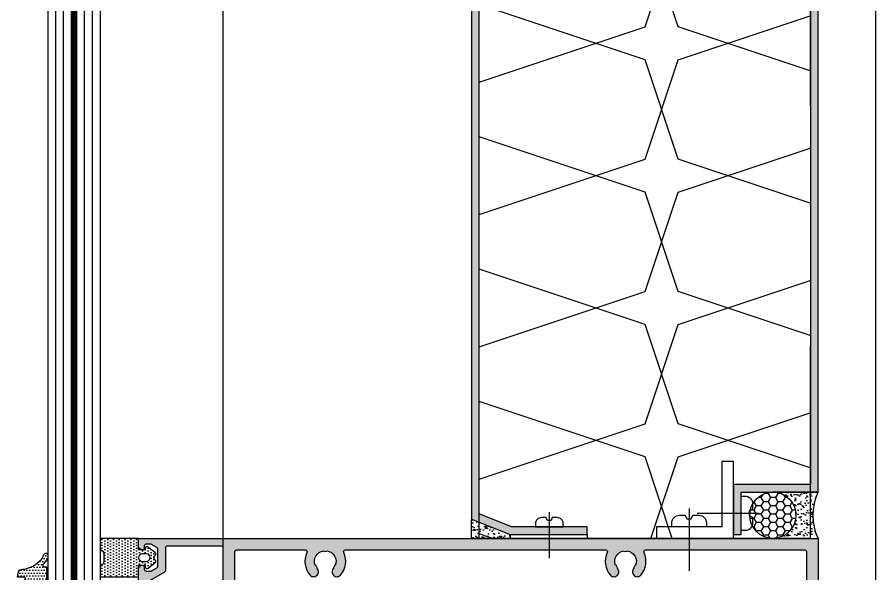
# Model space of a CAD drawing. Header units: millimetres. Extents: x 12351878 to 12381578, y 696206 to 738256.
# Drawn here: x 12356776.5 to 12356999.5, y 727669.6 to 727814.2 of the extents above; entities that cross this region are included whole.
import ezdxf

# ---------------------------------------------------------------- set-up
doc = ezdxf.new("R2010")
doc.units = ezdxf.units.MM
doc.header["$LTSCALE"] = 1000
doc.linetypes.add('CENTER2', pattern=[28.575000000000003, 19.05, -3.175, 3.175, -3.175])
doc.linetypes.add('HIDDEN', pattern=[0.125, 0.0625, -0.0625])
for name, color, linetype in [('ALUM', 1, 'Continuous'), ('ALUM-V', 11, 'Continuous'), ('ELASTOMER', 6, 'Continuous'), ('ELASTOMER-V', 241, 'Continuous'), ('ELASTROMER-V', 241, 'Continuous'), ('EXTRUSION-V', 141, 'Continuous'), ('EXTRUSION1', 4, 'Continuous'), ('EXTRUSION2', 133, 'Continuous'), ('FASTENER', 191, 'Continuous'), ('GLASS', 1, 'Continuous'), ('GLASS-V', 11, 'Continuous'), ('INSUL', 8, 'HIDDEN'), ('SFC-ELASTOMER', 6, 'Continuous'), ('SFC-ELASTOMER-V', 241, 'Continuous'), ('SILICONE', 8, 'Continuous'), ('SYMBOL', 7, 'Continuous'), ('型材断面填充', 254, 'Continuous'), ('铝板断面填充', 14, 'Continuous')]:
    doc.layers.add(name, color=color, linetype=linetype)

# ---------------------------------------------------------------- blocks, each defined once
blk = doc.blocks.new('20211011-LC12')
at = {"layer": '型材断面填充', "linetype": 'ByBlock'}
h = blk.add_hatch(color=256, dxfattribs=at)
edge = h.paths.add_edge_path(flags=16)
edge.add_arc((44.99995046646291, 47.49991090742333), 0.5, 0, 90)
edge.add_line((44.99995046646291, 47.99991090742333), (30.99997148096008, 47.99991090742697))
edge.add_arc((30.99997148096008, 47.49991090742697), 0.5, 90, 180)
edge.add_line((30.49997148096008, 47.49991090742697), (30.49997148096008, 41.62942495593961))
edge.add_arc((29.99997148096001, 41.62942495593948), 0.5000000000000746, -60.25511870231918, 1.4722445484949276e-11, ccw=False)
edge.add_line((30.24804095014406, 41.19530338488039), (25.75187692749023, 38.62606680043245))
edge.add_arc((25.99994639667428, 38.19194522937336), 0.5000000000000722, 119.7448812976808, 180.0000000000147)
edge.add_line((25.4999463966742, 38.19194522937323), (25.4999463966742, 11.49991367585972))
edge.add_arc((25.9999463966742, 11.49991367585972), 0.5, 180, 270)
edge.add_line((25.9999463966742, 10.99991367585972), (44.99995046646291, 10.99991367585608))
edge.add_arc((44.99995046646291, 11.49991367585608), 0.5, 270, 360)
edge.add_line((45.49995046646291, 11.49991367585608), (45.49995046646291, 47.49991090742333))
edge = h.paths.add_edge_path(flags=16)
edge.add_arc((149.9999677274575, 43.99991090404912), 5.299999999982185, 154.4667710054802, 222.0225913319794)
edge.add_arc((146.9912999442908, 41.28874544056831), 1.250000000002372, 222.0225913320076, 330.0000000004409)
edge.add_arc((146.991299944308, 41.28874544058336), 1.249999999995031, 329.9999999994492, 402.0225913369761)
edge.add_arc((149.9999677272222, 43.99991090431489), 2.799999999964994, 218.5196242606471, 222.022591337007, ccw=False)
edge.add_line((147.8092620219977, 42.25611948533697), (147.9266212562216, 42.34953688277528))
edge.add_arc((149.999967727414, 43.99991090412306), 2.649999999989757, 201.4803757469475, 218.5196242551437, ccw=False)
edge.add_line((147.5340286636201, 43.02952719980749), (147.3944472071889, 42.97459982031796))
edge.add_arc((149.9999677274535, 43.99991090408348), 2.80000000000218, 98.51962425415968, 201.4803757459716, ccw=False)
edge.add_line((149.5851529126376, 46.76901340659606), (149.6073751348558, 46.62066862966822))
edge.add_arc((149.9999677274518, 43.99991090408002), 2.649999999998381, 81.48037574577779, 98.51962425422221, ccw=False)
edge.add_line((150.3925603200478, 46.62066862966822), (150.414782542266, 46.76901340658151))
edge.add_arc((149.9999677274758, 43.99991090408665), 2.799999999980847, -21.480375745893127, 81.48037574630712, ccw=False)
edge.add_line((152.605488247722, 42.97459982033251), (152.4659067912726, 43.02952719981113))
edge.add_arc((149.9999677274848, 43.99991090407001), 2.649999999963366, 321.4803757458682, 338.51962425414524, ccw=False)
edge.add_line((152.0733141986857, 42.34953688277528), (152.1906734329095, 42.25611948533697))
edge.add_arc((149.9999677274761, 43.99991090407291), 2.7999999999778, 317.9774086670887, 321.4803757458903, ccw=False)
edge.add_arc((153.0086355105848, 41.28874544055471), 1.2499999999839, 137.9774086670813, 209.9999999993286)
edge.add_arc((153.0086355105922, 41.28874544059364), 1.250000000009841, 210.0000000007027, 317.9774086799817)
edge.add_arc((149.9999677273191, 43.99991090303279), 5.299999999371392, 317.9774086799838, 385.533228998954)
edge.add_arc((155.2335133676093, 46.49991090777562), 0.5000000000005931, 89.99999999995771, 205.5332289990933, ccw=False)
edge.add_line((155.2335133676097, 46.99991090777621), (196.4999677271699, 46.99991090777621))
edge.add_arc((196.4999677271699, 46.49991090777621), 0.5, 0, 90, ccw=False)
edge.add_line((196.9999677271699, 46.49991090777621), (196.9999677271699, -46.50008909222379))
edge.add_arc((196.4999677271699, -46.50008909222379), 0.5, -90, 0, ccw=False)
edge.add_line((196.4999677271699, -47.00008909222379), (155.2335133676133, -47.00008909222379))
edge.add_arc((155.2335133676145, -46.50008909222562), 0.4999999999981668, 154.4667710009284, 269.9999999998665, ccw=False)
edge.add_arc((149.9999677273338, -44.00008908745983), 5.299999999375096, 334.4667710007754, 402.0225913199459)
edge.add_arc((153.0086355106098, -41.2889236250227), 1.250000000012796, 42.0225913198766, 149.9999999990069)
edge.add_arc((153.0086355106102, -41.28892362497651), 1.249999999990001, 150.000000000849, 222.0225913322366)
edge.add_arc((149.9999677274278, -44.00008908850176), 2.800000000031143, 38.51962425341719, 42.02259133231382, ccw=False)
edge.add_line((152.1906734329241, -42.25629766975908), (152.0733141987039, -42.34971506719739))
edge.add_arc((149.9999677274898, -44.00008908849453), 2.64999999997516, 21.48037574572578, 38.5196242539954, ccw=False)
edge.add_line((152.4659067912908, -43.02970538423688), (152.6054882477438, -42.97477800475463))
edge.add_arc((149.9999677274895, -44.00008908850669), 2.799999999987707, -81.48037574615881, 21.480375745792287, ccw=False)
edge.add_line((150.4147825422879, -46.76919159100726), (150.392560320066, -46.62084681409397))
edge.add_arc((149.99996772747, -44.00008908851306), 2.649999999991179, 261.4803757457545, 278.51962425424557, ccw=False)
edge.add_line((149.607375134874, -46.62084681409397), (149.5851529126594, -46.76919159102181))
edge.add_arc((149.9999677274713, -44.00008908850853), 2.800000000002273, 158.5196242542045, 261.48037574592416, ccw=False)
edge.add_line((147.3944472072035, -42.97477800475099), (147.5340286636383, -43.02970538423324))
edge.add_arc((149.9999677274603, -44.00008908856505), 2.650000000021864, 141.48037574496, 158.5196242529483, ccw=False)
edge.add_line((147.9266212562397, -42.34971506720103), (147.8092620220159, -42.25629766976272))
edge.add_arc((149.9999677272715, -44.00008908887715), 2.800000000074363, 137.9774086613496, 141.4803757375639, ccw=False)
edge.add_arc((146.9912999443257, -41.28892362501345), 1.249999999997598, 317.9774086631735, 390.0000000007128)
edge.add_arc((146.99129994431, -41.2889236249865), 1.249999999997777, 29.99999999928112, 137.977408668044)
edge.add_arc((149.9999677274575, -44.00008908847506), 5.299999999968509, 137.9774086678316, 205.5332289948497)
edge.add_arc((144.7664220870027, -46.50008909283886), 0.4999999993885642, -90.00000000040058, 25.533228995279387, ccw=False)
edge.add_line((144.7664220869992, -47.00008909222743), (77.23351281481882, -47.00008909222379))
edge.add_arc((77.23351281482269, -46.50008909222416), 0.4999999999996305, 154.466771019674, 269.9999999995571, ccw=False)
edge.add_arc((71.99996717372757, -44.00008908917734), 5.2999999993676, 334.4667710195702, 402.0225913200246)
edge.add_arc((75.00863495699468, -41.28892362674407), 1.250000000014449, 42.02259132006964, 149.9999999990196)
edge.add_arc((75.00863495699342, -41.28892362669682), 1.249999999989737, 150.000000000866, 222.0225913327244)
edge.add_arc((71.99996717384312, -44.00008909023255), 2.800000000014636, 38.51962425404338, 42.02259133269388, ccw=False)
edge.add_line((74.19067287930739, -42.2562976714762), (74.07331364508718, -42.34971506891816))
edge.add_arc((71.99996717388355, -44.00008909021446), 2.64999999996647, 21.48037574586499, 38.51962425412188, ccw=False)
edge.add_line((74.46590623767406, -43.029705385954), (74.60548769412708, -42.97477800647539))
edge.add_arc((71.99996717388368, -44.0000890902311), 2.799999999978886, -81.4803757463576, 21.48037574594349, ccw=False)
edge.add_line((72.41478198867117, -46.76919159272438), (72.3925597664529, -46.62084681581109))
edge.add_arc((71.99996717385511, -44.00008909021927), 2.650000000002241, 261.4803757457505, 278.5196242542495, ccw=False)
edge.add_line((71.60737458125732, -46.62084681581109), (71.5851523590427, -46.76919159273893))
edge.add_arc((71.9999671738546, -44.00008909022566), 2.800000000002273, 158.5196242542045, 261.48037574592416, ccw=False)
edge.add_line((69.39444665358678, -42.97477800646811), (69.53402811002161, -43.02970538595036))
edge.add_arc((71.99996717384359, -44.00008909028218), 2.650000000021877, 141.4803757449602, 158.5196242529484, ccw=False)
edge.add_line((69.92662070262304, -42.34971506891816), (69.8092614683992, -42.25629767147984))
edge.add_arc((71.99996717365867, -44.00008909059759), 2.800000000079483, 137.9774086613528, 141.4803757375606, ccw=False)
edge.add_arc((68.99129939071263, -41.28892362673096), 1.24999999999467, 317.9774086630762, 390.0000000008104)
edge.add_arc((68.99129939069567, -41.28892362671115), 1.24999999999945, 29.99999999963546, 137.9774086678739)
edge.add_arc((71.99996717385162, -44.00008909019281), 5.29999999997183, 137.9774086679079, 205.5332289760399)
edge.add_arc((66.76642153256614, -46.50008909283731), 0.4999999993937493, -89.99999999983072, 25.533228975857583, ccw=False)
edge.add_line((66.76642153256762, -47.00008909223106), (53.99997437780257, -47.00008909222379))
edge.add_arc((53.99997437780257, -46.50008909222379), 0.5, 180, 270, ccw=False)
edge.add_line((53.49997437780257, -46.50008909222379), (53.49997437780257, -41.0492827536109))
edge.add_arc((52.99997437780272, -41.04928275361116), 0.4999999999998508, 3.012621394283142e-11, 60.2551187032944)
edge.add_line((53.24804384697927, -40.61516118254804), (48.75187982433636, -38.04592459819105))
edge.add_arc((48.99994929351042, -37.61180302713355), 0.4999999999937293, 179.9999999998022, 240.2551187032219, ccw=False)
edge.add_line((48.49994929351669, -37.61180302713183), (48.49994929351669, -21.42003070778082))
edge.add_line((48.49994929351669, -21.42003070778082), (51.49994818768027, -19.42003353000109))
edge.add_line((51.49994818768027, -19.42003353000109), (51.49995242101431, -10.58014171368632))
edge.add_line((51.49995242101431, -10.58014171368632), (48.49994929351669, -8.580141713686317))
edge.add_line((48.49994929351669, -8.580141713686317), (48.49994929351305, 46.49991090777621))
edge.add_arc((48.99994929351305, 46.49991090777621), 0.5, 90, 180, ccw=False)
edge.add_line((48.99994929351305, 46.99991090777621), (66.76642153254579, 46.99991090777621))
edge.add_arc((66.76642153254585, 46.49991090838004), 0.4999999993961737, -25.53322897587941, 90.00000000000648, ccw=False)
edge.add_arc((71.99996717384073, 43.99991090573047), 5.29999999998008, 154.4667710239566, 222.0225913319557)
edge.add_arc((68.99129939067411, 41.28874544225269), 1.250000000002382, 222.0225913320071, 330.0000000004406)
edge.add_arc((68.99129939069093, 41.2887454422677), 1.249999999995329, 329.9999999994593, 402.0225913369661)
edge.add_arc((71.99996717361542, 43.9999109060077), 2.799999999978036, 218.5196242606551, 222.0225913369986, ccw=False)
edge.add_line((69.80926146838101, 42.25611948702135), (69.92662070260485, 42.34953688445967))
edge.add_arc((71.99996717379726, 43.99991090580745), 2.649999999989746, 201.4803757469476, 218.5196242551439, ccw=False)
edge.add_line((69.53402811000342, 43.02952720149187), (69.39444665357223, 42.97459982200235))
edge.add_arc((71.99996717383682, 43.99991090576786), 2.800000000002193, 98.51962425416002, 201.4803757459715, ccw=False)
edge.add_line((71.58515235902087, 46.76901340828044), (71.60737458123913, 46.6206686313526))
edge.add_arc((71.9999671738351, 43.99991090576441), 2.649999999998381, 81.48037574577779, 98.51962425422221, ccw=False)
edge.add_line((72.39255976643108, 46.6206686313526), (72.41478198864934, 46.76901340826589))
edge.add_arc((71.99996717385912, 43.99991090577103), 2.799999999980847, -21.480375745893127, 81.48037574630712, ccw=False)
edge.add_line((74.60548769410525, 42.9745998220169), (74.46590623765587, 43.02952720149551))
edge.add_arc((71.99996717387123, 43.99991090575257), 2.649999999959764, 321.4803757458565, 338.51962425415684, ccw=False)
edge.add_line((74.07331364506899, 42.34953688445967), (74.19067287929283, 42.25611948702135))
edge.add_arc((71.9999671738591, 43.99991090575755), 2.799999999978197, 317.9774086670888, 321.4803757458899, ccw=False)
edge.add_arc((75.00863495696483, 41.28874544223943), 1.249999999981275, 137.9774086669939, 209.9999999994161)
edge.add_arc((75.00863495697662, 41.28874544228518), 1.25000000001437, 210.0000000009619, 317.9774086801752)
edge.add_arc((71.99996717370281, 43.99991090471644), 5.29999999937113, 317.9774086800978, 385.5332289805276)
edge.add_arc((77.23351281479559, 46.49991090777398), 0.4999999999985966, 89.99999999983879, 205.5332289805141, ccw=False)
edge.add_line((77.233512814797, 46.99991090777257), (144.7664220869701, 46.99991090778349))
edge.add_arc((144.7664220869692, 46.49991090838878), 0.49999999939471, -25.53322899462478, 89.99999999989899, ccw=False)
edge = h.paths.add_edge_path()
edge.add_arc((46.49994929364766, -48.00008909233657), 1, 89.99999999583122, 180, ccw=False)
edge.add_line((46.49994929372042, -47.00008909233657), (46.69997437796701, -47.00008909235112))
edge.add_arc((46.69997437794882, -47.30008909233584), 0.2999999999847205, 6.947971087356564e-10, 89.99999999652601, ccw=False)
edge.add_line((46.99997437793354, -47.3000890923322), (46.99997437793354, -48.00008909235839))
edge.add_arc((47.49997437792626, -48.00008909235112), 0.499999999992724, 180.0000000008338, 270.0000000008338)
edge.add_line((47.49997437793354, -48.50008909234384), (48.61719215938865, -48.50008909234384))
edge.add_arc((48.61719215938988, -48.00008909235079), 0.4999999999930509, 269.9999999998591, 299.7448812970081)
edge.add_line((48.86526162856535, -48.4342106634067), (50.24804384711024, -47.64404939566521))
edge.add_arc((49.99997437792939, -47.20992782459959), 0.5000000000041475, 299.7448812969915, 360.000000000101)
edge.add_line((50.49997437793354, -47.20992782459871), (50.49997437793354, -42.79025036010353))
edge.add_arc((49.99997437794116, -42.79025036010413), 0.4999999999923759, 6.920886986970144e-11, 60.25511870235114)
edge.add_line((50.24804384712115, -42.35612878905158), (48.86526162856899, -41.56596752128462))
edge.add_arc((48.61719215938529, -42.00008909234391), 0.5000000000000704, 60.25511870236548, 90.00000000003176)
edge.add_line((48.61719215938501, -41.50008909234384), (47.49997437793354, -41.50008909235839))
edge.add_arc((47.49997437793354, -42.00008909235839), 0.5, 90, 180)
edge.add_line((46.99997437793354, -42.00008909235839), (46.99997437792626, -42.70008909237731))
edge.add_arc((46.69997437794154, -42.70008909238095), 0.2999999999847205, -90.00000000347399, 6.947971087356564e-10, ccw=False)
edge.add_line((46.69997437792335, -43.00008909236567), (46.49994929357854, -43.00008909235112))
edge.add_arc((46.49994929365116, -42.00008909235098), 1.000000000000135, 180.0000423203751, 269.99999999583895, ccw=False)
edge.add_line((45.4999492936513, -42.00008983098087), (45.49993062815338, -16.72968895943995))
edge.add_arc((45.69993062815482, -16.72968881171576), 0.2000000000014998, 60.882262584501916, 180.0000423198632, ccw=False)
edge.add_line((45.79725179941306, -16.55496448706253), (48.20262716152502, -17.89475474253049))
edge.add_arc((48.29994833278484, -17.72003041787997), 0.1999999999999119, 240.8822625837279, 359.9999584659344)
edge.add_line((48.4999483327847, -17.72003056286121), (48.49995227616455, -12.28014185873326))
edge.add_arc((48.2999522761631, -12.2801417137521), 0.2000000000015049, 359.9999584659582, 479.1177374154966)
edge.add_line((48.20263110490487, -12.10541738909887), (45.79727371288027, -13.44519763524659))
edge.add_arc((45.69995254162206, -13.27047331059337), 0.2000000000014782, 180.0000089597035, 299.11773741549325, ccw=False)
edge.add_line((45.49995254162059, -13.27047334186864), (45.49994929364766, 7.499917070166703))
edge.add_arc((44.99994929364765, 7.499916991979271), 0.5000000000000132, 8.959619687905531e-06, 90.00001743023843)
edge.add_line((44.99994914154013, 7.999916991979262), (24.99994914161289, 7.999910907685262))
edge.add_arc((24.99994929372225, 7.499910907683454), 0.5000000000018305, 90.00001743044888, 179.9999999997929)
edge.add_line((24.49994929372042, 7.499910907685262), (24.49994929372042, 4.999910907685262))
edge.add_arc((24.99994929372042, 4.999910907685262), 0.5, 180, 270)
edge.add_line((24.99994929372042, 4.499910907685262), (26.99994929372042, 4.499910907685262))
edge.add_arc((26.99994929372042, 3.999910907685262), 0.5, 0, 90, ccw=False)
edge.add_line((27.49994929372042, 3.999910907685262), (27.49994929372042, 2.999910907685262))
edge.add_arc((26.99994929372042, 2.999910907685262), 0.5, -90, 0, ccw=False)
edge.add_line((26.99994929372042, 2.499910907685262), (22.99994929372042, 2.499910907685262))
edge.add_arc((22.99994929372042, 2.999910907685262), 0.5, 180, 270, ccw=False)
edge.add_line((22.49994929372042, 2.999910907685262), (22.49994929372042, 7.499910907685262))
edge.add_arc((21.99994929372042, 7.499910907685262), 0.5, 0, 90)
edge.add_line((21.99994929372042, 7.999910907685262), (2.49994929372042, 7.999910907685262))
edge.add_arc((2.49994929372042, 7.499910907685262), 0.5, 90, 180)
edge.add_line((1.99994929372042, 7.499910907685262), (1.99994929372042, 5.999910907685262))
edge.add_arc((2.49994929372042, 5.999910907685262), 0.5, 180, 270)
edge.add_line((2.49994929372042, 5.499910907685262), (4.49994929372042, 5.499910907685262))
edge.add_arc((4.49994929372042, 4.999910907685262), 0.5, 0, 90, ccw=False)
edge.add_line((4.99994929372042, 4.999910907685262), (4.99994929372042, 3.999910907685262))
edge.add_arc((4.49994929372042, 3.999910907685262), 0.5, -90, 0, ccw=False)
edge.add_line((4.49994929372042, 3.499910907685262), (0.4999492937204195, 3.499910907685262))
edge.add_arc((0.4999492937204195, 3.999910907685262), 0.5, 180, 270, ccw=False)
edge.add_line((-5.070627958048135e-05, 3.999910907685262), (-5.070627594250254e-05, 10.49991090768526))
edge.add_arc((0.4999492937240599, 10.49991090768526), 0.5000000000000024, 90.00000795535311, 180.0000000000002, ccw=False)
edge.add_line((0.4999492243005079, 10.99991090768526), (22.99994646609412, 10.99991403180684))
edge.add_arc((22.99994639666874, 11.49991403181229), 0.50000000000546, 270.0000079555617, 359.9999999997918)
edge.add_line((23.4999463966742, 11.49991403181048), (23.4999463966742, 41.99990875912408))
edge.add_arc((24.4999463966742, 41.99990875912408), 1, 89.99999999583122, 180, ccw=False)
edge.add_line((24.49994639674696, 42.99990875912408), (24.69997148099355, 42.99990875910953))
edge.add_arc((24.69997148096809, 42.69990875912481), 0.2999999999847205, -6.947971087356564e-10, 89.99999999513642, ccw=False)
edge.add_line((24.99997148095281, 42.69990875912117), (24.99997148096008, 41.99990875910225))
edge.add_arc((25.49997148096008, 41.99990875910225), 0.5, 180, 270)
edge.add_line((25.49997148096008, 41.49990875910225), (26.61718926241156, 41.49990875910225))
edge.add_arc((26.61718926241183, 41.99990875910233), 0.500000000000071, 269.9999999999682, 299.7448812976345)
edge.add_line((26.86525873159553, 41.56578718804303), (28.2480409501477, 42.35594845580999))
edge.add_arc((27.99997148096771, 42.79007002686254), 0.4999999999923757, 299.7448812976489, 359.9999999999308)
edge.add_line((28.49997148096008, 42.79007002686194), (28.49997148096008, 47.20974749135712))
edge.add_arc((27.99997148095594, 47.209747491358), 0.5000000000041496, 359.999999999899, 420.2551187030085)
edge.add_line((28.24804095013678, 47.64386906242362), (26.86525873159189, 48.43403033016511))
edge.add_arc((26.61718926241642, 47.9999087591092), 0.4999999999930516, 60.25511870299184, 90.00000000014089)
edge.add_line((26.6171892624152, 48.49990875910225), (25.49997148096008, 48.49990875910225))
edge.add_arc((25.49997148096008, 47.99990875910225), 0.5, 90, 180)
edge.add_line((24.99997148096008, 47.99990875910225), (24.99997148096008, 47.29990875909061))
edge.add_arc((24.69997148096809, 47.29990875908697), 0.2999999999919964, -90.00000000347399, 6.947971087356564e-10, ccw=False)
edge.add_line((24.6999714809499, 46.99990875909498), (24.49997148088733, 46.99990875910953))
edge.add_arc((24.49997148096008, 47.99990875910952), 0.9999999999999929, 180.0000000008334, 269.9999999958314, ccw=False)
edge.add_line((23.49997148096008, 47.99990875909498), (23.49997148093098, 49.99991090739422))
edge.add_line((23.49997148093098, 49.99991090739422), (199.9999677273008, 49.99991090771437))
edge.add_line((199.9999677273008, 49.99991090771437), (199.9999677273008, -50.00008909228563))
edge.add_line((199.9999677273008, -50.00008909228563), (45.49997437790444, -50.00008909228563))
edge.add_line((45.49997437790444, -50.00008909228563), (45.49994929364766, -48.00008909233657))
at = {"color": 0, "linetype": 'ByBlock', "elevation": -4.022694582720726e-08}
for points in [[(45.49994929364766, -48.00008909233657, -0.4142135623944058), (46.49994929372042, -47.00008909233657), (46.69997437796701, -47.00008909235112, -0.4142135623517843), (46.99997437793354, -47.3000890923322), (46.99997437793354, -48.00008909235839, 0.414213562373095), (47.49997437793354, -48.50008909234384), (48.61719215938865, -48.50008909234384, 0.1305202039166724), (48.86526162856535, -48.4342106634067), (50.24804384711024, -47.64404939566521, 0.2691426359081674), (50.49997437793354, -47.20992782459871), (50.49997437793354, -42.79025036010353, 0.269142635904296), (50.24804384712115, -42.35612878905158), (48.86526162856899, -41.56596752128462, 0.130520203918967), (48.61719215938501, -41.50008909234384), (47.49997437793354, -41.50008909235839, 0.414213562373095), (46.99997437793354, -42.00008909235839), (46.99997437792626, -42.70008909237731, -0.4142135623944058), (46.69997437792335, -43.00008909236567), (46.49994929357854, -43.00008909235112, -0.4142133460121555), (45.4999492936513, -42.00008983098087), (45.49993062815338, -16.72968895943995, -0.5722290760880104), (45.79725179941306, -16.55496448706253), (48.20262716152502, -17.89475474253049, 0.5722285904042371), (48.4999483327847, -17.72003056286121), (48.49995227616455, -12.28014185873326, 0.5722290715364698), (48.20263110490487, -12.10541738909887), (45.79727371288027, -13.44519763524659, -0.5722287790728575), (45.49995254162059, -13.27047334186864), (45.49994929364766, 7.499917070166703, 0.4142136056744826), (44.99994914154013, 7.999916991979262), (24.99994914161289, 7.999910907685262, 0.4142134732684375), (24.49994929372042, 7.499910907685262), (24.49994929372042, 4.999910907685262, 0.414213562373095), (24.99994929372042, 4.499910907685262), (26.99994929372042, 4.499910907685262, -0.414213562373095), (27.49994929372042, 3.999910907685262), (27.49994929372042, 2.999910907685262, -0.414213562373095), (26.99994929372042, 2.499910907685262), (22.99994929372042, 2.499910907685262, -0.414213562373095), (22.49994929372042, 2.999910907685262), (22.49994929372042, 7.499910907685262, 0.414213562373095), (21.99994929372042, 7.999910907685262), (2.49994929372042, 7.999910907685262, 0.414213562373095), (1.99994929372042, 7.499910907685262), (1.99994929372042, 5.999910907685262, 0.414213562373095), (2.49994929372042, 5.499910907685262), (4.49994929372042, 5.499910907685262, -0.414213562373095), (4.99994929372042, 4.999910907685262), (4.99994929372042, 3.999910907685262, -0.414213562373095), (4.49994929372042, 3.499910907685262), (0.4999492937204195, 3.499910907685262, -0.414213562373095), (-5.070627958048135e-05, 3.999910907685262), (-5.070627594250254e-05, 10.49991090768526, -0.4142135217057218), (0.4999492243005079, 10.99991090768526), (22.99994646609412, 10.99991403180684, 0.4142135217035907), (23.4999463966742, 11.49991403181048), (23.4999463966742, 41.99990875912408, -0.414213562394405), (24.49994639674696, 42.99990875912408), (24.69997148099355, 42.99990875910953, -0.414213562351785), (24.99997148095281, 42.69990875912117), (24.99997148096008, 41.99990875910225, 0.414213562373095), (25.49997148096008, 41.49990875910225), (26.61718926241156, 41.49990875910225, 0.130520203918967), (26.86525873159553, 41.56578718804303), (28.2480409501477, 42.35594845580999, 0.2691426359042959), (28.49997148096008, 42.79007002686194), (28.49997148096008, 47.20974749135712, 0.2691426359081674), (28.24804095013678, 47.64386906242362), (26.86525873159189, 48.43403033016511, 0.1305202039166723), (26.6171892624152, 48.49990875910225), (25.49997148096008, 48.49990875910225, 0.414213562373095), (24.99997148096008, 47.99990875910225), (24.99997148096008, 47.29990875909061, -0.4142135623944066), (24.6999714809499, 46.99990875909498), (24.49997148088733, 46.99990875910953, -0.4142135623475247), (23.49997148096008, 47.99990875909498), (23.49997148093098, 49.99991090739422), (199.9999677273008, 49.99991090771437), (199.9999677273008, -50.00008909228563), (45.49997437790444, -50.00008909228563)], [(45.49995046646291, 47.49991090742333, 0.414213562373095), (44.99995046646291, 47.99991090742333), (30.99997148096008, 47.99991090742697, 0.414213562373095), (30.49997148096008, 47.49991090742697), (30.49997148096008, 41.62942495593961, -0.2691426359045379), (30.24804095014406, 41.19530338488039), (25.75187692749023, 38.62606680043245, 0.2691426359045379), (25.4999463966742, 38.19194522937323), (25.4999463966742, 11.49991367585972, 0.414213562373095), (25.9999463966742, 10.99991367585972), (44.99995046646291, 10.99991367585608, 0.414213562373095), (45.49995046646291, 11.49991367585608)], [(145.2175898140995, 46.28439366687235, 0.303612677781129), (146.0626987766409, 40.45196597652466, 0.5094012912317363), (148.0738316990282, 40.66374544057544, 0.3250286796901563), (147.9199011118799, 42.12552490470262, -0.0152857676314269), (147.8092620219977, 42.25611948533697), (147.9266212562216, 42.34953688277528, -0.07448503859026177), (147.5340286636201, 43.02952719980749), (147.3944472071889, 42.97459982031796, -0.482131661328402), (149.5851529126376, 46.76901340659606), (149.6073751348558, 46.62066862966822, -0.07448503859135051), (150.3925603200478, 46.62066862966822), (150.414782542266, 46.76901340658151, -0.4821316613304922), (152.605488247722, 42.97459982033251), (152.4659067912726, 43.02952719981113, -0.07448503859061623), (152.0733141986857, 42.34953688277528), (152.1906734329095, 42.25611948533697, -0.01528576764208331), (152.0800343429619, 42.12552490460075, 0.3250286796646886), (151.9261037558608, 40.66374544057544, 0.5094012912913376), (153.9372366784228, 40.4519659767393, 0.3036126777452485), (154.7823456399492, 46.28439366596285, -0.5516495924069597), (155.2335133676097, 46.99991090777621), (196.4999677271699, 46.99991090777621, -0.414213562373095), (196.9999677271699, 46.49991090777621), (196.9999677271699, -46.50008909222379, -0.414213562373095), (196.4999677271699, -47.00008909222379), (155.2335133676133, -47.00008909222379, -0.5516495924058413), (154.7823456399565, -46.28457185041407, 0.3036126777462038), (153.9372366784446, -40.45214416116869, 0.5094012912905193), (151.926103755879, -40.66392362499755, 0.3250286796605349), (152.0800343429728, -42.12570308901559, -0.01528576764249802), (152.1906734329241, -42.25629766975908), (152.0733141987039, -42.34971506719739, -0.074485038590583), (152.4659067912908, -43.02970538423688), (152.6054882477438, -42.97477800475463, -0.4821316613291534), (150.4147825422879, -46.76919159100726), (150.392560320066, -46.62084681409397, -0.0744850385915551), (149.607375134874, -46.62084681409397), (149.5851529126594, -46.76919159102181, -0.4821316613279064), (147.3944472072035, -42.97477800475099), (147.5340286636383, -43.02970538423324, -0.0744850385893488), (147.9266212562397, -42.34971506720103), (147.8092620220159, -42.25629766976272, -0.0152857676307917), (147.9199011119017, -42.125703089132, 0.3250286796902154), (148.0738316990464, -40.66392362500119, 0.5094012912335459), (146.0626987766627, -40.45214416094677, 0.3036126777836012), (145.2175898141249, -46.28457185131992, -0.5516495923872767), (144.7664220869992, -47.00008909222743), (77.23351281481882, -47.00008909222379, -0.5516495922973828), (76.78234508709284, -46.28457185055959, 0.3036126776570114), (75.9372361248279, -40.45214416288582, 0.5094012912895279), (73.92610320226231, -40.66392362671832, 0.3250286796628074), (74.08003378936337, -42.12570309074363, -0.01528576764142399), (74.19067287930739, -42.2562976714762), (74.07331364508718, -42.34971506891816, -0.07448503859052753), (74.46590623767406, -43.029705385954), (74.60548769412708, -42.97477800647539, -0.4821316613310349), (72.41478198867117, -46.76919159272438), (72.3925597664529, -46.62084681581109, -0.07448503859158971), (71.60737458125732, -46.62084681581109), (71.5851523590427, -46.76919159273893, -0.4821316613279064), (69.39444665358678, -42.97477800646811), (69.53402811002161, -43.02970538595036, -0.0744850385893488), (69.92662070262304, -42.34971506891816), (69.8092614683992, -42.25629767147984, -0.01528576763076372), (69.91990055828501, -42.12570309084913, 0.325028679691156), (70.07383114542972, -40.66392362671832, 0.5094012912306646), (68.06269822304967, -40.45214416266754, 0.3036126776935992), (67.2175892597661, -46.28457185146908, -0.551649592273514), (66.76642153256762, -47.00008909223106), (53.99997437780257, -47.00008909222379, -0.414213562373095), (53.49997437780257, -46.50008909222379), (53.49997437780257, -41.0492827536109, 0.2691426359088933), (53.24804384697927, -40.61516118254804), (48.75187982433636, -38.04592459819105, -0.2691426359096191), (48.49994929351669, -37.61180302713183), (48.49994929351669, -21.42003070778082), (51.49994818768027, -19.42003353000109), (51.49995242101431, -10.58014171368632), (48.49994929351669, -8.580141713686317), (48.49994929351305, 46.49991090777621, -0.414213562373095), (48.99994929351305, 46.99991090777621), (66.76642153254579, 46.99991090777621, -0.5516495922746322), (67.21758925974791, 46.28439366701059, 0.3036126776929656), (68.0626982230242, 40.45196597820905, 0.5094012912317363), (70.07383114541153, 40.66374544225982, 0.3250286796900571), (69.91990055826318, 42.125524906387, -0.01528576763135572), (69.80926146838101, 42.25611948702135), (69.92662070260485, 42.34953688445967, -0.07448503859026177), (69.53402811000342, 43.02952720149187), (69.39444665357223, 42.97459982200235, -0.482131661328402), (71.58515235902087, 46.76901340828044), (71.60737458123913, 46.6206686313526, -0.07448503859135058), (72.39255976643108, 46.6206686313526), (72.41478198864934, 46.76901340826589, -0.4821316613304922), (74.60548769410525, 42.9745998220169), (74.46590623765587, 43.02952720149551, -0.07448503859071826), (74.07331364506899, 42.34953688445967), (74.19067287929283, 42.25611948702135, -0.01528576764208109), (74.08003378934518, 42.12552490628514, 0.3250286796655306), (73.92610320224412, 40.66374544225982, 0.5094012912909773), (75.93723612481335, 40.45196597843096, 0.3036126776568941), (76.78234508706737, 46.28439366610837, -0.5516495923018961), (77.233512814797, 46.99991090777257), (144.7664220869701, 46.99991090778349, -0.5516495923807181)]]:
    blk.add_lwpolyline(points, format="xyb", close=True, dxfattribs=at)
blk = doc.blocks.new('*U144')
at = {"layer": 'GLASS'}
for points in [[(488.8735193084951, 11.49999998792478), (1.000000000007276, 11.5), (7.275957614183426e-12, 10.5), (0, 6.5), (0.999999999996362, 5.5), (488.8735193084842, 5.499999987917509)], [(488.8735193084951, 3.999999987924785), (1.000000000007276, 4), (7.275957614183426e-12, 3), (0, -1), (0.999999999996362, -2), (488.8735193084842, -2.000000012082491)]]:
    blk.add_lwpolyline(points, dxfattribs=at)
at = {"layer": 'GLASS-V'}
for p, q in [((3.637978807091713e-12, 9.5), (488.8735193084915, 9.499999987917509)), ((0, 7.5), (488.8735193084842, 7.499999987917509)), ((3.637978807091713e-12, 2), (488.8735193084915, 1.999999987917509)), ((0, 0), (488.8735193084842, -1.208249118845871e-08))]:
    blk.add_line(p, q, dxfattribs=at)
at = {"layer": 'GLASS-V', "linetype": 'HIDDEN', "const_width": 1.499999999999999}
blk.add_lwpolyline([(1.000000000003638, 4.75), (488.8735193084951, 4.750171036760694)], dxfattribs=at)
blk = doc.blocks.new('*U44')
at = {"layer": 'ELASTOMER-V', "linetype": 'ByBlock'}
h = blk.add_hatch(dxfattribs=at)
h.set_pattern_fill('DOTS', color=256, scale=12, style=0)
h.set_pattern_definition([(0, (0, -2.000019868988602), (0.375, 0.75), [0, -0.75])])
edge = h.paths.add_edge_path()
edge.add_arc((0.9997912681061507, -14.81267845198454), 1.000052182993386, 0, 90)
edge.add_line((0.9997912681061507, -13.81262626899115), (-1.000313097880621, -13.81262626899115))
edge.add_arc((-1.000313097880621, -14.81267845198454), 1.000052182993386, 90, 180)
edge.add_line((-2.000365280874007, -14.81267845198454), (-5.000000000073101, -14.81267845198454))
edge.add_line((-5.000000000073101, -14.81267845198454), (-5.000000000076739, -4.812658582995937))
edge.add_line((-5.000000000076739, -4.812658582995937), (-2, -4.812658582995937))
edge.add_line((-2, -4.812658582995937), (-2, -3.11250000000291))
edge.add_line((-2, -3.11250000000291), (-2.350000000002183, -3.11250000000291))
edge.add_arc((-2.34999999999976, -2.612500000001841), 0.5000000000010694, 140.4654215854086, 269.9999999997224, ccw=False)
edge.add_line((-2.735620282557647, -2.294228107304662), (-1.24998938407748, -0.4942281073055028))
edge.add_arc((-0.8643691015187139, -0.8125000000001112), 0.5000000000001112, 90.00000000000051, 140.4654215857, ccw=False)
edge.add_line((-0.8643691015187187, -0.3125), (-0.75, -0.3124999999999998))
edge.add_arc((3.469446951953618e-17, 4.440892098500626e-16), 0.8125000000000001, 202.6198649480404, 337.3801350519596)
edge.add_line((0.75, -0.3125), (0.8643691015150807, -0.3125))
edge.add_arc((0.8643691015150929, -0.8124999999999791), 0.4999999999999791, 39.53457841442798, 90.00000000000142, ccw=False)
edge.add_line((1.249989384073046, -0.4942281073045933), (2.735620282560603, -2.294228107304662))
edge.add_arc((2.349999999999038, -2.612500000000107), 0.500000000002803, -90.00000000013472, 39.534578414169914, ccw=False)
edge.add_line((2.349999999997863, -3.11250000000291), (1.999999999999318, -3.11250000000291))
edge.add_line((1.999999999999318, -3.11250000000291), (1.999999999999318, -4.812658582995937))
edge.add_line((1.999999999999318, -4.812658582995937), (5.000000000079694, -4.812658582995937))
edge.add_line((5.000000000079694, -4.812658582995937), (5.000000000079694, -14.81267845198454))
edge.add_line((5.000000000079694, -14.81267845198454), (1.999843451099537, -14.81267845198454))
edge = h.paths.add_edge_path(flags=16)
edge.add_line((0.9999999999996589, -2.8125), (0.9999999999996589, -3.8125))
edge.add_arc((-3.410605131648481e-13, -3.8125), 1, -180, 0, ccw=False)
edge.add_line((-1.000000000000341, -3.8125), (-1.000000000000341, -2.8125))
edge.add_arc((-3.410605131648481e-13, -2.8125), 1, 0, 180, ccw=False)
at = {"color": 0, "linetype": 'ByBlock'}
for points in [[(1.999843451099537, -14.81267845198454, 0.414213562373095), (0.9997912681061507, -13.81262626899115), (-1.000313097880621, -13.81262626899115, 0.414213562373095), (-2.000365280874007, -14.81267845198454), (-5.000000000073101, -14.81267845198454), (-5.000000000076739, -4.812658582995937), (-2, -4.812658582995937), (-2, -3.11250000000291), (-2.350000000002183, -3.11250000000291, -0.634218949713358), (-2.735620282557647, -2.294228107304662), (-1.24998938407748, -0.4942281073055027, -0.2238262200734478), (-0.8643691015187187, -0.3125), (-0.75, -0.3124999999999998, 0.6666666666666664), (0.75, -0.3125), (0.8643691015150807, -0.3125, -0.2238262200728703), (1.249989384073046, -0.4942281073045933), (2.735620282560603, -2.294228107304662, -0.6342189497133012), (2.349999999997863, -3.11250000000291), (1.999999999999318, -3.11250000000291), (1.999999999999318, -4.812658582995937), (5.000000000079694, -4.812658582995937), (5.000000000079694, -14.81267845198454)], [(0.9999999999996589, -2.8125), (0.9999999999996589, -3.8125, -0.9999999999999998), (-1.000000000000341, -3.8125), (-1.000000000000341, -2.8125, -0.9999999999999998)]]:
    blk.add_lwpolyline(points, format="xyb", close=True, dxfattribs=at)
blk = doc.blocks.new('*U153')
at = {"layer": 'INSUL'}
h = blk.add_hatch(dxfattribs=at)
h.set_pattern_fill('保温棉50', color=256, scale=4.298127259997456, angle=90, pattern_type=2)
h.set_pattern_definition([(108.4349488229, (4.298127259986088, -84.81947217989064), (-85.96254519989373, 223.5026175200561), [27.18393566857991, -244.6535006285731]), (18.43494882299999, (-81.66441793996306, -110.6082357398754), (171.925090399852, 68.7700361601878), [81.55266663119177, -190.2847696659613]), (71.565051177, (-4.298127260008826, -84.81947217989064), (6.041983059165127e-11, 34.3850180799565), [27.1839356685799, -244.6535006285729]), (161.5650511771, (-4.298127260008826, -59.0307086199059), (-85.96254520004057, 17.1925090400064), [81.55266663119174, -190.2847696659613])])
h.paths.add_polyline_path([(-1.13686837721616e-11, -71.92509039989827), (85.96254519993776, -71.92509039989827), (85.96254519993776, 728.0749096001862), (-1.13686837721616e-11, 728.0749096001862)])
blk.add_lwpolyline([(-1.13686837721616e-11, -71.92509039989827), (85.96254519993776, -71.92509039989827), (85.96254519993776, 728.0749096001862), (-1.13686837721616e-11, 728.0749096001862)], close=True, dxfattribs=at)
blk = doc.blocks.new('*U52')
at = {"linetype": 'CENTER2', "ltscale": 0.5}
blk.add_line((0, 5.682552812322683), (0, -12.18191840410441), dxfattribs=at)
at = {"color": 0, "linetype": 'ByBlock'}
blk.add_lwpolyline([(-0.6749999999992724, 2.506874680595502), (-1.174999999999272, 3.599999999998545), (-2.999999999998181, 3.600000000002183, 0.4142135623730951), (-5.399999999999636, 1.200000000000728), (-5.399999999999636, 0), (5.399999999999636, 0), (5.400000000001455, 1.19999999999709, 0.4142135623730951), (3.000000000001819, 3.599999999998545), (1.174999999999272, 3.599999999998545), (0.6749999999992724, 2.506874680595502)], format="xyb", close=True, dxfattribs=at)
blk = doc.blocks.new('*U130')
at = {"layer": 'SILICONE'}
h = blk.add_hatch(dxfattribs=at)
h.set_pattern_fill('AR-SAND', color=256, angle=360, style=0)
h.set_pattern_definition([(37.50000000000001, (-168113.4342088352, 18410.14863492221), (-0.0629933581096077, 1.926823769013158), [0, -1.52, 0, -1.7, 0, -1.625]), (7.499999999999977, (-168113.4342088352, 18410.14863492221), (1.769776705267727, 2.822146065229739), [0, -0.82, 0, -1.37, 0, -0.525]), (327.5, (-168114.6642088352, 18410.14863492221), (3.114141861751495, 0.0056590535369642), [0, -0.5, 0, -1.8, 0, -2.35]), (317.5, (-168114.6642088352, 18410.14863492221), (3.006126604572293, 0.8776755649342485), [0, -0.2499999999999994, 0, -1.179999999999995, 0, -1.349999999999995])])
h.paths.add_polyline_path([(0, 5), (10, 1), (10, 0), (0, 0)])
at = {"layer": '铝板断面填充', "linetype": 'ByBlock'}
blk.add_hatch(color=14, dxfattribs=at).paths.add_polyline_path([(0, 400.0000916723655), (-1.455191522836685e-11, 5), (10, 1), (30, 1), (30, 3), (10.3851648071286, 3), (1.999999999985448, 6.354065922845621), (2, 400.0000916723655)])
at = {"layer": 'ALUM', "linetype": 'ByBlock'}
blk.add_lwpolyline([(0, 400.0000916723655), (-1.455191522836685e-11, 5), (10, 1), (30, 1), (30, 3), (10.3851648071286, 3), (1.999999999985448, 6.354065922845621), (2, 400.0000916723655)], close=True, dxfattribs=at)
at = {"layer": 'ELASTROMER-V', "linetype": 'HIDDEN'}
blk.add_lwpolyline([(29.99999106871837, 0), (9.999991068718373, 0), (9.999991068718373, 1), (29.99999106871837, 1)], close=True, dxfattribs=at)
at = {"layer": 'SILICONE'}
blk.add_lwpolyline([(0, 5), (10, 1), (10, 0), (0, 0)], close=True, dxfattribs=at)
at = {"layer": 'FASTENER', "xscale": 0.6666666666666666, "yscale": 0.6666666666666666, "zscale": 0.6666666666666666}
blk.add_blockref('*U52', (20.19258240355703, 3), dxfattribs=at)
blk = doc.blocks.new('*U133')
at = {"linetype": 'CENTER2', "ltscale": 0.5}
blk.add_line((0, 5.682552812322683), (0, -13.72271173098998), dxfattribs=at)
at = {"color": 0, "linetype": 'ByBlock'}
blk.add_lwpolyline([(-0.6749999999992724, 2.506874680595502), (-1.174999999999272, 3.599999999998545), (-2.999999999998181, 3.600000000002183, 0.4142135623730951), (-5.399999999999636, 1.200000000000728), (-5.399999999999636, 0), (5.399999999999636, 0), (5.400000000001455, 1.19999999999709, 0.4142135623730951), (3.000000000001819, 3.599999999998545), (1.174999999999272, 3.599999999998545), (0.6749999999992724, 2.506874680595502)], format="xyb", close=True, dxfattribs=at)
blk = doc.blocks.new('*U154')
at = {"layer": 'ELASTOMER-V', "linetype": 'ByBlock'}
h = blk.add_hatch(dxfattribs=at)
h.set_pattern_fill('HONEY', color=256, scale=10, angle=90.00000000002557, style=0)
h.set_pattern_definition([(90, (777.9763210752899, -18948.4054980909), (-1.082531754731385, 1.874999999999516), [1.25, -2.5]), (210.0000000000255, (777.9763210752899, -18948.4054980909), (-1.082531754729711, -1.875000000000482), [1.249999999999997, -2.499999999999994]), (150.0000000000255, (777.9763210752899, -18948.4054980909), (-2.165063509461096, -9.662e-13), [-2.5, 1.25])])
edge = h.paths.add_edge_path()
edge.add_arc((6.00000064651249, 11.73395076351153), 5.999999344334356, 0, 360)
at = {"layer": 'SILICONE'}
h = blk.add_hatch(dxfattribs=at)
h.set_pattern_fill('AR-SAND', color=256, angle=90.00000000002557, style=0)
h.set_pattern_definition([(127.5000000000256, (777.9763210752899, -18948.4054980909), (-1.92682376901313, -0.0629933581104684), [0, -1.52, 0, -1.7, 0, -1.625]), (97.50000000002554, (777.9763210752899, -18948.4054980909), (-2.82214606523053, 1.769776705266466), [0, -0.82, 0, -1.369999999999999, 0, -0.525]), (57.50000000002556, (777.9763210752899, -18949.63549809088), (-0.0056590535383553, 3.114141861751492), [0, -0.4999999999999977, 0, -1.79999999999999, 0, -2.34999999999998]), (47.50000000002557, (777.9763210752899, -18949.63549809088), (-0.8776755649355914, 3.006126604571902), [0, -0.25, 0, -1.179999999999999, 0, -1.35])])
edge = h.paths.add_edge_path()
edge.add_line((-1.223408617079258e-06, 11.73395025841455), (0, 0))
edge.add_arc((5.999999995414328, -13.71720165333131), 14.97202795693112, 66.37509497301721, 113.62490502698279, ccw=False)
edge.add_line((11.99999999082866, 0), (11.9999999908614, 11.73395126860851))
edge.add_arc((6.000000646510671, 11.73395076350608), 5.999999344350748, -179.99999517673064, 4.8233733878078056e-06, ccw=False)
at = {"layer": '铝板断面填充', "linetype": 'ByBlock'}
h = blk.add_hatch(color=256, dxfattribs=at)
h.dxf.hatch_style = 1
h.paths.add_polyline_path([(400.0000916839318, 1.999999999865506), (374.1822069821475, 1.999999999850954), (13.99999999082866, 2), (13.9999999908614, 22), (0.9999999908613972, 22), (0.9999999908613972, 19.99999999999272), (11.9999999908614, 19.99999999999272), (11.99999999082866, 0), (374.1822069821475, -1.490460432050535e-10), (400.0000916839318, -1.417700855908701e-10)])
at = {"layer": 'ALUM'}
blk.add_lwpolyline([(400.0000916839318, 1.999999999865506), (374.1822069821475, 1.999999999850954), (13.99999999082866, 2), (13.9999999908614, 22), (0.9999999908613972, 22), (0.9999999908613972, 19.99999999999272), (11.9999999908614, 19.99999999999272), (11.99999999082866, 0), (374.1822069821475, -1.490460432050535e-10), (400.0000916839318, -1.417700855908701e-10)], close=True, dxfattribs=at)
at = {"layer": 'ELASTOMER'}
blk.add_circle((6.00000064651249, 11.73395076351153), 5.999999344334356, dxfattribs=at)
at = {"layer": 'EXTRUSION2'}
blk.add_lwpolyline([(-9.138602763414383e-09, 42), (-9.138602763414383e-09, 22), (19.9999999908614, 22), (19.9999999908614, 25), (2.999999990861397, 25), (2.999999990861397, 42)], close=True, dxfattribs=at)
at = {"layer": 'SILICONE'}
blk.add_lwpolyline([(-1.223408617079258e-06, 11.73395025841455), (0, 0), (0, 0, -0.2091377174264752), (11.99999999082866, 0), (11.9999999908614, 11.73395126860851, -1.000000000000909), (1.302159944316372e-06, 11.73395025841455)], format="xyb", dxfattribs=at)
at = {"layer": 'FASTENER', "xscale": -0.8333333333333337, "yscale": 0.8333333333333337, "zscale": 0.8333333333333337}
for p, rotation in [((2.999999990861397, 33.5), 269.9999999999745), ((6.499999990861397, 19.99999999999272), 180)]:
    blk.add_blockref('*U133', p, dxfattribs=dict(at, rotation=rotation))
blk = doc.blocks.new('1902-190121-05')
at = {"layer": 'SFC-ELASTOMER-V'}
h = blk.add_hatch(dxfattribs=at)
h.set_pattern_fill('DOTS', color=256, scale=12, style=0)
h.set_pattern_definition([(0, (-98970.10255684076, 48449.73687001361), (0.375, 0.75), [0, -0.75])])
edge = h.paths.add_edge_path(flags=16)
edge.add_arc((2.999999999985448, 3.791658648551673), 1.000000000015246, 340.0515564116253, 360.0000000004169)
edge.add_line((4, 3.791658648558951), (4, 7.216346523804531))
edge.add_arc((3, 7.216346523804531), 1, 0, 32.51252295697732)
edge.add_line((3.843273989798035, 7.753830456713329), (2.921636994899017, 9.199813226143304))
edge.add_arc((2.5, 8.931071259692542), 0.4999999999992967, 32.51252295662578, 180)
edge.add_line((2, 8.931071259692542), (2, 3.445267455579597))
edge.add_arc((2.945267455579596, 3.445267455586872), 0.9452674555795963, 180.0000000004409, 344.0436198039462)
edge.add_arc((7.699999999938881, 2.085786437615751), 3.999999999945567, 160.0515564106914, 164.0436198036153, ccw=False)
edge = h.paths.add_edge_path()
edge.add_line((5.700274632123183, -2.5), (5.200274632123182, -2.5))
edge.add_arc((5.200274632123182, -3), 0.5, 90, 226.5750977282379)
edge.add_line((4.856573014825698, -3.363137987907975), (5.062209703814004, -3.557768307342484))
edge.add_arc((2.810392732513719, -5.996731531093245), 3.319521242445166, 16.082535006494084, 47.284695968269205, ccw=False)
edge.add_line((6, -5.077151867197244), (6, -5.527873661361808))
edge.add_arc((5.410320230555952, -5.495178773468069), 0.5905854605270673, 194.2601061977674, 356.8264757791229, ccw=False)
edge.add_arc((1.382684606796829, -6.820965289363812), 3.651283331540185, 18.86014357712771, 46.15869214434805)
edge.add_line((3.911794761312193, -4.18743689697294), (2.694840154203119, -3.144319681021444))
edge.add_arc((6.849778326155501, 3.942639481640071), 8.215138549408584, 234.2773992741729, 239.61778233818382, ccw=False)
edge.add_line((2.053275226047844, -2.726847709789581), (0.4342153403558768, -2.061742001620586))
edge.add_arc((-1.814379726623883, -11.80565395856683), 9.999999999998288, 77.00538320812723, 85.15038797391819)
edge.add_arc((-0.8844323758821699, -0.8450336328387493), 0.9999999999970132, 188.5307656098657, 265.15038797390406, ccw=False)
edge.add_line((-1.873368728745844, -0.9933740857668452), (-2.022374841617419, 0))
edge.add_line((-2.022374841617419, 0), (0, 0))
edge.add_line((0, 0), (0, 3.5))
edge.add_line((0, 3.5), (-1, 3.5))
edge.add_arc((-1, 4), 0.5, 157.3801350519596, 270, ccw=False)
edge.add_line((-1.461538461531745, 4.192307692304892), (0, 7.5))
edge.add_line((0, 7.5), (0, 11))
edge.add_line((0, 11), (-0.5, 11))
edge.add_arc((-0.5, 11.5), 0.5, 143.130102353489, 270, ccw=False)
edge.add_arc((-8.48604476766195, 25.71938799749478), 15.85236378089338, 298.5903152219879, 327.3087335570696)
edge.add_arc((5.275992096416302, 16.88727938233205), 0.5000000004721561, 89.99999989828092, 147.308733456111, ccw=False)
edge.add_line((5.275992097303967, 17.38727938281227), (5.5, 17.38727938281227))
edge.add_arc((5.5, 16.88727938281227), 0.5, 0, 90, ccw=False)
edge.add_line((6, 16.88727938281227), (6, 16.57181067422061))
edge.add_arc((5.499999999985448, 16.57181067423517), 0.500000000014552, 337.765229581395, 359.9999999983325, ccw=False)
edge.add_line((5.962820559259852, 16.3826093795069), (4.010239718350931, 11.60624377280328))
edge.add_arc((4.473060277596232, 11.41704247808229), 0.4999999999842318, 157.7652295809047, 212.5125229568189)
edge.add_line((4.051423282711767, 11.14830051163881), (5.921636994899018, 8.214068468187177))
edge.add_arc((5.5, 7.945326501729141), 0.5000000000032073, -8.33779267850332e-10, 32.51252295732888, ccw=False)
edge.add_line((6, 7.945326501721864), (6, 2.985786437631758))
edge.add_arc((5.5, 2.985786437639034), 0.5, 323.13010235348895, 359.9999999991662, ccw=False)
edge.add_arc((6.700000000011643, 2.08578643763758), 1.000000000013095, 143.1301023548229, 180.0000000004169)
edge.add_line((5.699999999997088, 2.085786437630304), (5.699999999997088, -2.499999999992724))
at = {"color": 0, "linetype": 'ByBlock'}
blk.add_lwpolyline([(5.700274632123183, -2.5), (5.200274632123182, -2.5, 0.6781657042072787), (4.856573014825698, -3.363137987907975), (5.062209703814004, -3.557768307342484, -0.1369925665543304), (6, -5.077151867197244), (6, -5.527873661361808, -0.8583636528139141), (4.837932198410272, -5.640654293129045), (4.837932198410272, -5.640654293129045, 0.1196789164036482), (3.911794761312193, -4.18743689697294), (2.694840154203119, -3.144319681021444, -0.023306035294527), (2.053275226047844, -2.726847709789581), (0.434215340355877, -2.061742001620586, 0.0355542577770579), (-0.9689730441314168, -1.841453662447746, -0.3473545955404444), (-1.873368728745844, -0.9933740857668452), (-2.022374841617419, 0), (0, 0), (0, 3.5), (-1, 3.5, -0.5351837584879964), (-1.461538461531745, 4.192307692304892), (0, 7.5), (0, 11), (-0.5, 11, -0.6180339887539168), (-0.8999999999941792, 11.80000000000291, 0.125967746607834), (4.855195536176325, 17.15733540496876, -0.2554021300214613), (5.275992097303967, 17.38727938281227), (5.5, 17.38727938281227, -0.4142135623730951), (6, 16.88727938281227), (6, 16.57181067422061, -0.0973230273531179), (5.962820559259852, 16.3826093795069), (4.010239718350931, 11.60624377280328, 0.2435300941548702), (4.051423282711767, 11.14830051163881), (5.921636994899018, 8.214068468187177, -0.1428220295938806), (6, 7.945326501721864), (6, 2.985786437631758, -0.1622776601676325), (5.899999999994179, 2.685786437636124, 0.1622776601672591), (5.699999999997088, 2.085786437630304), (5.699999999997088, -2.499999999992724)], format="xyb", dxfattribs=at)
blk.add_lwpolyline([(3.940000000002328, 3.450484206368855, 0.0872619888188986), (4, 3.791658648558951), (4, 7.216346523804531, 0.1428220295893762), (3.843273989798035, 7.753830456713329), (2.921636994899017, 9.199813226143304, 0.7500537688432675), (2, 8.931071259692542), (2, 3.445267455579596, 0.8696209430341955), (3.854114949586802, 3.185408272176573, -0.0174204244168828)], format="xyb", close=True, dxfattribs=at)
blk = doc.blocks.new('apqs03')
at = {"layer": 'ALUM-V'}
blk.add_line((3401.993352232501, -2669.145414053579, 6.797893194372573e-08), (3401.993352232501, 1901.881181051955, 6.797893194372573e-08), dxfattribs=at)
at = {"layer": 'EXTRUSION-V'}
blk.add_line((3232.49996916391, 5.854496477055363, 1.973655633294977e-09), (3232.499969162047, 905.8544964774046, 1.973655633294977e-09), dxfattribs=at)
at = {"color": 0, "linetype": 'ByBlock', "xscale": -1, "rotation": 270}
blk.add_blockref('*U144', (3188.999974915758, 74.8545790942153), dxfattribs=at)
at = {"linetype": 'ByBlock'}
blk.add_blockref('*U130', (3296.993249537423, 105.8544963221066, -3.97092563723088e-08), dxfattribs=at)
at = {"color": 0, "linetype": 'ByBlock', "rotation": 90}
blk.add_blockref('*U154', (3386.993249537423, 105.854496310465, -3.97092563723088e-08), dxfattribs=at)
at = {"layer": 'ELASTOMER', "xscale": -1, "rotation": 270}
blk.add_blockref('*U44', (3215.312585549429, 100.8544963158201), dxfattribs=at)
at = {"layer": 'EXTRUSION1'}
blk.add_blockref('20211011-LC12', (3186.999969383702, 55.85458540846594), dxfattribs=at)
at = {"layer": 'INSUL', "xscale": -1}
blk.add_blockref('*U153', (3384.955794738606, 177.7795867102686, -3.97092563723088e-08), dxfattribs=at)
at = {"layer": 'SFC-ELASTOMER', "xscale": -1, "rotation": 180}
blk.add_blockref('1902-190121-05', (3180.999994784594, 95.85458736110013), dxfattribs=at)

msp = doc.modelspace()

# ---------------------------------------------------------------- block references
at = {"layer": 'SYMBOL'}
msp.add_blockref('apqs03', (12353597.50000522, 727572.9283430666), dxfattribs=at)

doc.saveas('drawing.dxf')
